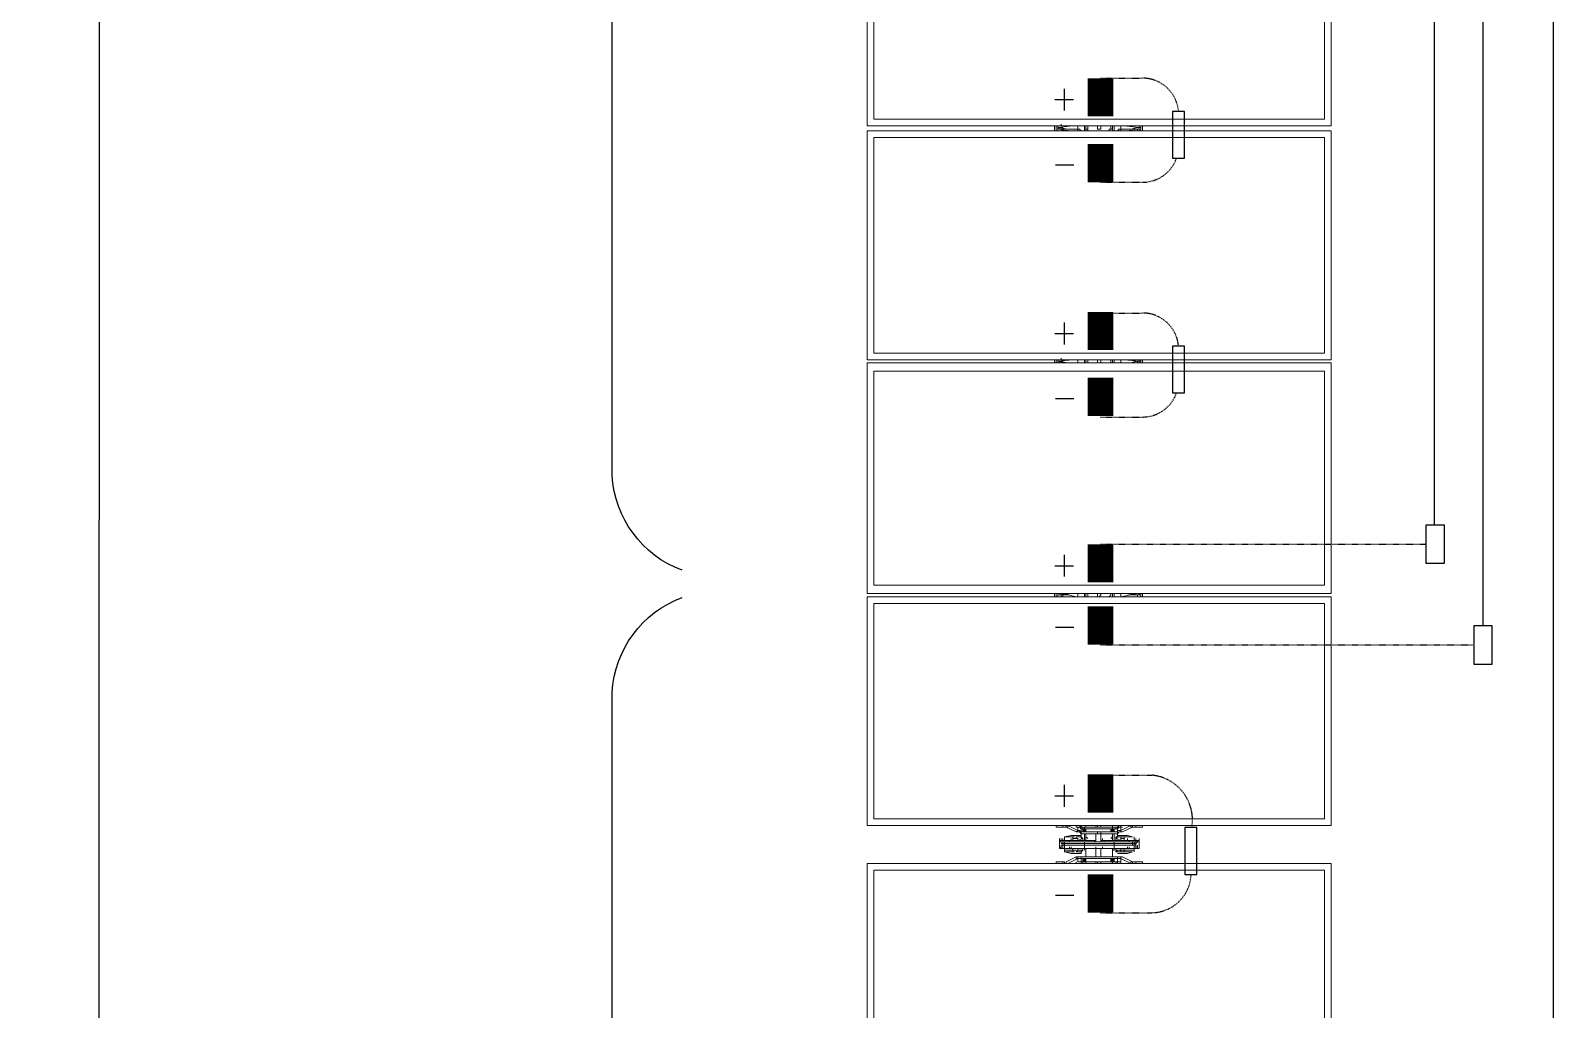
# Model space of a CAD drawing. Header units: feet. Extents: x -13743 to 68376, y -48 to 67763.
# Drawn here: x -226.5 to 70.7, y 65065.1 to 65256.1 of the extents above; entities that cross this region are included whole.
import ezdxf
from ezdxf.lldxf.tags import DXFTag

# ---------------------------------------------------------------- set-up
doc = ezdxf.new("R2010")
doc.units = ezdxf.units.FT
doc.header["$MEASUREMENT"] = 0
doc.linetypes.add('HIDDEN', pattern=[0.375, 0.25, -0.125])
for name, color, linetype in [('E-DC HARNESS-NEG', 170, 'DC HARNESS CABLE'), ('E-DC HARNESS-POS', 10, 'DC HARNESS CABLE'), ('E-HARN-COMP', 8, 'Continuous'), ('E-TRNK-CABL-NEG', 6, 'HIDDEN'), ('E-TRUNK-CABLE-POS', 6, 'HIDDEN'), ('G-ANNO-TEXT', 1, 'Continuous'), ('Polarity-Text', 7, 'Continuous')]:
    doc.layers.add(name, color=color, linetype=linetype)
doc.styles.get("Standard").update_dxf_attribs({"font": 'arial.ttf'})
tags = doc.linetypes.add('DC HARNESS CABLE', pattern='A,0.5,-0.2,["DH",Standard,S=0.1,R=0,X=-0.1,Y=-0.05],-0.2', length=0.9).pattern_tags.tags
tags[6] = DXFTag(74, 10)

# ---------------------------------------------------------------- blocks, each defined once
blk = doc.blocks.new('A$C4742fff2')
at = {"lineweight": 5}
for points in [[(5.9831, 0), (5.7514, 0), (5.7514, 0.4666), (5.9831, 0.4666)], [(5.9764, 0.0067), (5.9764, 0.46), (5.7598, 0.46), (5.7598, 0.0067)], [(6.0214, 0), (6.2514, 0), (6.2514, 0.4666), (6.0214, 0.4666)], [(6.0281, 0.46), (6.2447, 0.46), (6.2447, 0.0067), (6.0281, 0.0067)], [(6.4864, 0.4666), (6.2547, 0.4666), (6.2547, 0), (6.4864, 0)], [(6.2631, 0.46), (6.4781, 0.46), (6.4781, 0.0067), (6.2631, 0.0067)], [(6.7197, 0.4666), (6.4897, 0.4666), (6.4897, 0), (6.7197, 0)], [(6.4964, 0.46), (6.7131, 0.46), (6.7131, 0.0067), (6.4964, 0.0067)], [(6.9547, 0.4666), (6.7247, 0.4666), (6.7247, 0), (6.9547, 0)], [(6.7314, 0.46), (6.9481, 0.46), (6.9481, 0.0067), (6.7314, 0.0067)], [(5.9848, 0.2683), (5.9848, 0.27), (5.9848, 0.2767), (5.9831, 0.2767), (5.9848, 0.2767), (5.9848, 0.27)], [(6.0198, 0.27), (6.0198, 0.2683), (6.0198, 0.27), (6.0198, 0.2767), (6.0214, 0.2767), (6.0198, 0.2767)], [(5.9831, 0.2133), (5.9831, 0.215), (5.9831, 0.2167), (5.9831, 0.215), (5.9848, 0.215), (5.9848, 0.2117), (5.9881, 0.2117), (5.9898, 0.2117), (5.9898, 0.21), (5.9848, 0.2), (5.9898, 0.21), (5.9898, 0.2117), (5.9881, 0.2117), (5.9881, 0.215), (5.9881, 0.2117), (5.9848, 0.2117), (5.9848, 0.215), (5.9881, 0.215), (5.9898, 0.215), (5.9898, 0.2117), (5.9898, 0.21), (5.9898, 0.2117), (5.9898, 0.215), (5.9881, 0.215), (5.9898, 0.215), (5.9898, 0.2517), (5.9881, 0.2517), (5.9881, 0.255), (5.9898, 0.255), (5.9898, 0.2517), (5.9881, 0.2517), (5.9848, 0.2517), (5.9848, 0.25), (5.9831, 0.25), (5.9831, 0.2517), (5.9831, 0.25), (5.9848, 0.25), (5.9848, 0.2517), (5.9881, 0.2517), (5.9881, 0.255), (5.9898, 0.255), (5.9881, 0.255), (5.9848, 0.255), (5.9881, 0.255), (5.9881, 0.2567), (5.9898, 0.2567), (5.9848, 0.2667), (5.9898, 0.2567), (5.9881, 0.2567), (5.9881, 0.255), (5.9898, 0.255), (5.9898, 0.2517), (5.9881, 0.2517), (5.9898, 0.2517), (5.9898, 0.215), (5.9881, 0.215), (5.9848, 0.215), (5.9831, 0.215)], [(6.0081, 0.2733), (6.0064, 0.2733), (6.0081, 0.2733), (6.0064, 0.2733), (6.0064, 0.2717), (6.0081, 0.2717), (6.0064, 0.2717), (6.0064, 0.2617), (6.0064, 0.2717), (6.0064, 0.2733), (6.0048, 0.2717), (6.0031, 0.2717), (6.0048, 0.2717), (6.0031, 0.2717), (6.0031, 0.2683), (6.0014, 0.2683), (6.0014, 0.2717), (5.9998, 0.2717), (5.9981, 0.2717), (5.9981, 0.2617), (5.9998, 0.2617), (5.9981, 0.2617), (5.9981, 0.24), (5.9981, 0.2367), (5.9998, 0.2367), (5.9981, 0.2367), (5.9998, 0.2367), (5.9981, 0.2367), (5.9998, 0.2367), (5.9981, 0.2367), (5.9998, 0.2367), (5.9981, 0.2367), (5.9998, 0.2367), (5.9981, 0.2367), (5.9898, 0.2367), (5.9981, 0.2367), (5.9981, 0.24), (5.9981, 0.2367), (5.9981, 0.24), (5.9981, 0.2383), (5.9981, 0.24), (5.9981, 0.2617), (5.9981, 0.2717), (5.9998, 0.2717), (6.0014, 0.2717), (5.9998, 0.2717), (6.0014, 0.2717), (5.9998, 0.2717), (5.9981, 0.2733), (5.9998, 0.2733), (5.9981, 0.2733), (5.9998, 0.2733), (6.0048, 0.2733), (6.0064, 0.2733), (6.0048, 0.2717), (6.0031, 0.2717), (6.0048, 0.2717), (6.0064, 0.2717), (6.0048, 0.2717), (6.0064, 0.2717), (6.0064, 0.2733)], [(5.9948, 0.2683), (5.9931, 0.2617), (5.9931, 0.2517), (5.9931, 0.2533), (5.9931, 0.2517), (5.9931, 0.2617)], [(5.9931, 0.2517), (5.9931, 0.2617), (5.9931, 0.2517), (5.9948, 0.2517), (5.9964, 0.25), (5.9948, 0.2517), (5.9964, 0.25), (5.9964, 0.2517), (5.9964, 0.25), (5.9948, 0.2517), (5.9964, 0.25), (5.9948, 0.2517)], [(5.9948, 0.26), (5.9948, 0.2683), (5.9964, 0.2683), (5.9948, 0.2683), (5.9948, 0.26), (5.9964, 0.26), (5.9964, 0.2567), (5.9964, 0.26), (5.9948, 0.26), (5.9948, 0.2583)], [(5.9981, 0.2683), (5.9981, 0.2733), (5.9981, 0.2717), (5.9998, 0.2717), (5.9981, 0.2733), (5.9998, 0.2733), (5.9981, 0.2733), (5.9981, 0.2683), (5.9964, 0.2683), (5.9964, 0.26), (5.9964, 0.2683)], [(6.0031, 0.2183), (6.0031, 0.2483), (6.0048, 0.2483), (6.0048, 0.2683), (6.0031, 0.2683), (6.0031, 0.2483), (6.0014, 0.2483), (6.0014, 0.2183), (5.9981, 0.2183), (5.9981, 0.2483), (5.9964, 0.2483), (5.9981, 0.2483), (5.9964, 0.2483), (5.9981, 0.2483), (5.9964, 0.2483), (5.9981, 0.2483), (5.9964, 0.2483), (5.9981, 0.2483), (5.9964, 0.2483), (5.9981, 0.2483), (5.9981, 0.2183), (6.0014, 0.2183), (6.0014, 0.2483), (6.0031, 0.2483), (6.0014, 0.2483), (6.0014, 0.2183), (6.0031, 0.2183), (6.0031, 0.1983), (6.0048, 0.1983), (6.0048, 0.2183), (6.0048, 0.1983), (6.0031, 0.1983), (6.0031, 0.2183), (6.0014, 0.2183), (6.0014, 0.2483), (6.0031, 0.2483), (6.0031, 0.2683), (6.0048, 0.2683), (6.0048, 0.2483), (6.0031, 0.2483), (6.0031, 0.2183), (6.0048, 0.2183), (6.0048, 0.2483), (6.0048, 0.2183)], [(5.9998, 0.2733), (5.9981, 0.2733), (5.9981, 0.2717), (5.9998, 0.2717), (6.0014, 0.2717), (5.9998, 0.2717), (6.0014, 0.2717), (5.9998, 0.2717), (6.0014, 0.2717), (6.0014, 0.2683), (6.0031, 0.2683), (6.0031, 0.2717), (6.0048, 0.2717), (6.0031, 0.2717), (6.0048, 0.2717), (6.0064, 0.2717), (6.0064, 0.27), (6.0081, 0.27), (6.0064, 0.27), (6.0064, 0.2717), (6.0064, 0.2733), (6.0048, 0.2733)], [(5.9981, 0.27), (5.9981, 0.2717), (5.9981, 0.27), (5.9998, 0.27)], [(6.0014, 0.2683), (6.0014, 0.2483), (5.9981, 0.2483), (5.9981, 0.2683)], [(6.0014, 0.2683), (6.0014, 0.2483), (5.9981, 0.2483), (5.9981, 0.2683)], [(5.9998, 0.2633), (5.9981, 0.2633)], [(6.0031, 0.27), (6.0014, 0.27), (6.0031, 0.27), (6.0048, 0.27)], [(6.0014, 0.27), (6.0014, 0.2683), (6.0014, 0.2483), (6.0014, 0.2683)], [(6.0048, 0.2683), (6.0031, 0.2683), (6.0048, 0.2683), (6.0048, 0.27)], [(6.0048, 0.2633), (6.0064, 0.2633)], [(6.0064, 0.27), (6.0064, 0.2717), (6.0064, 0.27), (6.0081, 0.27)], [(6.0098, 0.2517), (6.0114, 0.2517), (6.0114, 0.2617), (6.0098, 0.2683), (6.0064, 0.2683), (6.0098, 0.2683), (6.0114, 0.2617), (6.0114, 0.2517), (6.0098, 0.2517), (6.0098, 0.2533), (6.0098, 0.2517), (6.0098, 0.2567), (6.0081, 0.2567), (6.0081, 0.255), (6.0064, 0.255), (6.0081, 0.25), (6.0081, 0.2517)], [(6.0064, 0.26), (6.0064, 0.2683), (6.0064, 0.26), (6.0098, 0.26), (6.0098, 0.2683), (6.0098, 0.26)], [(6.0064, 0.24), (6.0064, 0.2383), (6.0064, 0.24), (6.0064, 0.2617), (6.0081, 0.2617), (6.0064, 0.2617)], [(6.0198, 0.2117), (6.0198, 0.2133), (6.0181, 0.215), (6.0198, 0.215), (6.0214, 0.2133), (6.0198, 0.215), (6.0181, 0.215), (6.0198, 0.2133), (6.0198, 0.2117), (6.0164, 0.2117), (6.0148, 0.2117), (6.0148, 0.21), (6.0198, 0.2), (6.0148, 0.21), (6.0148, 0.2117), (6.0164, 0.2117), (6.0181, 0.2117), (6.0164, 0.2117), (6.0164, 0.215), (6.0148, 0.215), (6.0181, 0.215), (6.0181, 0.2167), (6.0198, 0.2167), (6.0198, 0.25), (6.0181, 0.25), (6.0181, 0.2483), (6.0164, 0.2483), (6.0181, 0.2483), (6.0164, 0.2483), (6.0181, 0.2483), (6.0164, 0.2483), (6.0181, 0.2483), (6.0164, 0.2483), (6.0181, 0.2483), (6.0164, 0.2483), (6.0164, 0.25), (6.0181, 0.2483), (6.0181, 0.2467), (6.0164, 0.2467), (6.0148, 0.2467), (6.0148, 0.2483), (6.0148, 0.25), (6.0164, 0.25), (6.0181, 0.25), (6.0198, 0.25), (6.0198, 0.2167), (6.0181, 0.2167), (6.0181, 0.215), (6.0148, 0.215), (6.0131, 0.215), (6.0131, 0.2517), (6.0148, 0.2517), (6.0131, 0.2517), (6.0148, 0.2533), (6.0148, 0.255), (6.0148, 0.2533), (6.0131, 0.2517), (6.0114, 0.2517), (6.0114, 0.2617), (6.0114, 0.2517), (6.0131, 0.2517), (6.0148, 0.2517), (6.0131, 0.2517), (6.0131, 0.215), (6.0148, 0.215), (6.0131, 0.215), (6.0148, 0.2133), (6.0148, 0.2117), (6.0164, 0.2117)], [(6.0198, 0.255), (6.0198, 0.2533), (6.0181, 0.2517), (6.0148, 0.2517), (6.0164, 0.2533), (6.0164, 0.255), (6.0148, 0.2567), (6.0198, 0.2667), (6.0148, 0.2567), (6.0164, 0.255), (6.0198, 0.255), (6.0198, 0.2533), (6.0181, 0.2517), (6.0148, 0.2517), (6.0164, 0.2533), (6.0164, 0.255), (6.0181, 0.255), (6.0164, 0.255), (6.0148, 0.255), (6.0148, 0.2567), (6.0148, 0.255), (6.0164, 0.255)], [(5.9831, 0.2533), (5.9831, 0.2517), (5.9848, 0.2517), (5.9848, 0.255), (5.9848, 0.2517), (5.9831, 0.2517)], [(5.9848, 0.2167), (5.9848, 0.215), (5.9848, 0.2167), (5.9831, 0.2167), (5.9831, 0.25), (5.9831, 0.2167)], [(5.9881, 0.2483), (5.9881, 0.2467), (5.9881, 0.2483), (5.9864, 0.2483), (5.9848, 0.2483), (5.9848, 0.2467), (5.9864, 0.2467), (5.9848, 0.2467), (5.9831, 0.2467), (5.9848, 0.2467), (5.9864, 0.2467), (5.9881, 0.2467), (5.9881, 0.2483), (5.9864, 0.2483), (5.9881, 0.2483), (5.9864, 0.2483), (5.9881, 0.2483), (5.9864, 0.2483), (5.9881, 0.2483), (5.9864, 0.2483), (5.9881, 0.2483), (5.9864, 0.2483), (5.9864, 0.25), (5.9881, 0.2483), (5.9864, 0.2483), (5.9881, 0.2483), (5.9864, 0.2483), (5.9881, 0.2483), (5.9864, 0.2483), (5.9881, 0.2483), (5.9864, 0.2483), (5.9881, 0.2483), (5.9881, 0.2467), (5.9864, 0.2467), (5.9881, 0.2467), (5.9864, 0.2467), (5.9848, 0.2467), (5.9848, 0.2483), (5.9864, 0.2483), (5.9864, 0.25)], [(5.9864, 0.25), (5.9848, 0.2483), (5.9864, 0.2467), (5.9881, 0.2483)], [(5.9881, 0.25), (5.9881, 0.2483), (5.9881, 0.25), (5.9864, 0.25), (5.9848, 0.25), (5.9848, 0.2483), (5.9848, 0.25), (5.9864, 0.25)], [(5.9864, 0.25), (5.9848, 0.2483), (5.9864, 0.2467), (5.9881, 0.2483)], [(5.9848, 0.2467), (5.9848, 0.2483), (5.9864, 0.2483), (5.9848, 0.2483)], [(5.9898, 0.255), (5.9898, 0.2567)], [(5.9898, 0.2467), (5.9981, 0.2467)], [(5.9948, 0.2567), (5.9948, 0.2517), (5.9964, 0.25), (5.9964, 0.255)], [(5.9948, 0.2567), (5.9948, 0.2517), (5.9964, 0.25), (5.9964, 0.255)], [(6.0098, 0.2517), (6.0081, 0.25), (6.0098, 0.2517), (6.0081, 0.25), (6.0081, 0.2517), (6.0081, 0.25), (6.0098, 0.2517), (6.0081, 0.25), (6.0098, 0.2517), (6.0098, 0.2567), (6.0081, 0.2567), (6.0081, 0.255), (6.0064, 0.255), (6.0081, 0.25), (6.0081, 0.2517)], [(6.0098, 0.2483), (6.0131, 0.2483), (6.0064, 0.2483), (6.0081, 0.2483)], [(6.0064, 0.2483), (6.0081, 0.2483), (6.0098, 0.2483), (6.0131, 0.2483)], [(6.0064, 0.2467), (6.0131, 0.2467)], [(6.0081, 0.2567), (6.0081, 0.26)], [(6.0098, 0.2483), (6.0081, 0.2483)], [(6.0081, 0.245), (6.0098, 0.2467)], [(6.0098, 0.2583), (6.0098, 0.26)], [(6.0148, 0.25), (6.0148, 0.2483), (6.0148, 0.2467), (6.0164, 0.2467), (6.0181, 0.2467), (6.0181, 0.2483), (6.0181, 0.25), (6.0164, 0.25)], [(6.0164, 0.25), (6.0148, 0.2483), (6.0164, 0.2467), (6.0181, 0.2483)], [(6.0164, 0.25), (6.0148, 0.2483), (6.0164, 0.2467), (6.0181, 0.2483)], [(6.0164, 0.2467), (6.0164, 0.2483), (6.0181, 0.2483), (6.0164, 0.25), (6.0164, 0.2483), (6.0181, 0.2483), (6.0198, 0.2483), (6.0181, 0.2483), (6.0164, 0.2483), (6.0164, 0.2467), (6.0181, 0.2467), (6.0181, 0.2483), (6.0164, 0.2483), (6.0181, 0.2483), (6.0164, 0.2483), (6.0181, 0.2483), (6.0164, 0.2483), (6.0181, 0.2483), (6.0164, 0.2483), (6.0181, 0.2483), (6.0181, 0.2467)], [(6.0181, 0.25), (6.0181, 0.2517), (6.0198, 0.2517), (6.0214, 0.2533), (6.0198, 0.2517), (6.0181, 0.2517)], [(6.0198, 0.25), (6.0198, 0.2517), (6.0214, 0.2517), (6.0198, 0.2517)], [(6.0198, 0.2467), (6.0214, 0.2467)], [(5.9848, 0.2367), (5.9831, 0.2367)], [(5.9848, 0.235), (5.9831, 0.235)], [(5.9848, 0.2317), (5.9831, 0.2317)], [(5.9848, 0.2317), (5.9831, 0.2317)], [(5.9981, 0.2317), (5.9898, 0.2317), (5.9898, 0.235), (5.9898, 0.2317), (5.9981, 0.2317), (5.9981, 0.23), (5.9998, 0.23), (5.9981, 0.23), (5.9981, 0.2267), (5.9981, 0.23)], [(5.9981, 0.2317), (5.9981, 0.23), (5.9998, 0.23), (5.9981, 0.23)], [(5.9998, 0.23), (5.9981, 0.23), (5.9981, 0.2267), (5.9981, 0.23)], [(6.0048, 0.2367), (6.0131, 0.2367)], [(6.0148, 0.2317), (6.0131, 0.2317), (6.0048, 0.2317), (6.0131, 0.2317)], [(6.0081, 0.2367), (6.0064, 0.2367), (6.0064, 0.24), (6.0064, 0.2367)], [(6.0081, 0.2367), (6.0064, 0.2367)], [(6.0064, 0.23), (6.0081, 0.23), (6.0064, 0.23), (6.0064, 0.2317)], [(6.0064, 0.23), (6.0081, 0.23), (6.0064, 0.23), (6.0064, 0.2317)], [(6.0064, 0.205), (6.0064, 0.1967), (6.0064, 0.205), (6.0081, 0.205), (6.0064, 0.205), (6.0064, 0.2267), (6.0064, 0.2283), (6.0064, 0.2267), (6.0064, 0.23), (6.0064, 0.2267), (6.0064, 0.23), (6.0064, 0.2267)], [(6.0131, 0.2317), (6.0131, 0.235), (6.0148, 0.235), (6.0131, 0.235)], [(6.0198, 0.2367), (6.0214, 0.2367)], [(6.0198, 0.235), (6.0214, 0.235)], [(6.0214, 0.2317), (6.0198, 0.2317)], [(6.0214, 0.2317), (6.0198, 0.2317)], [(6.2531, 0.235), (6.2514, 0.235), (6.2514, 0.2333), (6.2531, 0.2317), (6.2547, 0.2317), (6.2547, 0.2333), (6.2547, 0.235)], [(6.4881, 0.235), (6.4864, 0.235), (6.4864, 0.2317), (6.4897, 0.2317), (6.4897, 0.2333), (6.4897, 0.235)], [(6.7231, 0.235), (6.7214, 0.235), (6.7214, 0.2317), (6.7247, 0.2317), (6.7247, 0.2333), (6.7247, 0.235)], [(5.9848, 0.2217), (5.9848, 0.22), (5.9848, 0.2183), (5.9864, 0.2183), (5.9848, 0.2183), (5.9848, 0.22), (5.9831, 0.22), (5.9848, 0.22), (5.9848, 0.2217), (5.9864, 0.2217), (5.9881, 0.2217), (5.9864, 0.2217)], [(5.9864, 0.2217), (5.9848, 0.22), (5.9864, 0.2183), (5.9881, 0.22)], [(5.9864, 0.2217), (5.9848, 0.22), (5.9864, 0.2183), (5.9881, 0.22)], [(5.9864, 0.2183), (5.9848, 0.2183), (5.9848, 0.22), (5.9864, 0.22), (5.9881, 0.22), (5.9881, 0.2217), (5.9881, 0.22), (5.9881, 0.2183), (5.9864, 0.2183), (5.9881, 0.2183), (5.9881, 0.22), (5.9864, 0.22), (5.9881, 0.22), (5.9864, 0.22), (5.9881, 0.22), (5.9864, 0.22), (5.9881, 0.22), (5.9864, 0.22), (5.9881, 0.22), (5.9864, 0.2217), (5.9864, 0.22), (5.9848, 0.22), (5.9848, 0.2183)], [(5.9881, 0.22), (5.9864, 0.22)], [(5.9981, 0.2183), (5.9964, 0.2183), (5.9981, 0.2183), (5.9964, 0.2183), (5.9981, 0.2183), (5.9981, 0.1983), (6.0014, 0.1983), (6.0014, 0.2183), (6.0014, 0.1983), (5.9981, 0.1983), (5.9981, 0.2183), (5.9964, 0.2183), (5.9964, 0.22), (5.9981, 0.22), (5.9898, 0.22), (5.9981, 0.22), (5.9964, 0.22), (5.9964, 0.2183)], [(5.9931, 0.215), (5.9931, 0.2133), (5.9931, 0.215), (5.9931, 0.205), (5.9948, 0.2), (5.9948, 0.2083), (5.9964, 0.2083), (5.9964, 0.1983), (5.9948, 0.1983), (5.9964, 0.1983), (5.9964, 0.2083), (5.9948, 0.2083), (5.9948, 0.2), (5.9931, 0.205)], [(5.9931, 0.215), (5.9931, 0.205)], [(5.9948, 0.215), (5.9948, 0.21), (5.9948, 0.215), (5.9948, 0.2167), (5.9964, 0.2167), (5.9964, 0.2117), (5.9964, 0.2167), (5.9948, 0.2167)], [(5.9948, 0.215), (5.9964, 0.2167), (5.9964, 0.215), (5.9964, 0.2167), (5.9948, 0.215), (5.9964, 0.2167)], [(5.9981, 0.2183), (5.9964, 0.2183)], [(5.9981, 0.1967), (5.9981, 0.205), (5.9998, 0.205), (5.9981, 0.205), (5.9981, 0.2267), (5.9981, 0.2283), (5.9981, 0.2267), (5.9981, 0.205)], [(6.0098, 0.22), (6.0131, 0.22), (6.0064, 0.22), (6.0131, 0.22), (6.0098, 0.22), (6.0081, 0.2217)], [(6.0081, 0.2183), (6.0098, 0.2183), (6.0081, 0.2183), (6.0064, 0.2183), (6.0131, 0.2183), (6.0064, 0.2183)], [(6.0098, 0.21), (6.0098, 0.2167), (6.0081, 0.2167), (6.0064, 0.2117), (6.0098, 0.2117), (6.0098, 0.21), (6.0098, 0.2083), (6.0098, 0.21), (6.0098, 0.2117), (6.0064, 0.2117), (6.0081, 0.2167), (6.0098, 0.2167)], [(6.0098, 0.2), (6.0098, 0.2083), (6.0064, 0.2083), (6.0064, 0.1983), (6.0098, 0.1983), (6.0064, 0.1983), (6.0064, 0.2083), (6.0098, 0.2083), (6.0098, 0.2), (6.0114, 0.205), (6.0114, 0.215), (6.0098, 0.215), (6.0098, 0.2133), (6.0098, 0.215), (6.0114, 0.215), (6.0114, 0.205)], [(6.0098, 0.2183), (6.0081, 0.2183)], [(6.0081, 0.2167), (6.0098, 0.215), (6.0081, 0.2167), (6.0098, 0.215), (6.0081, 0.2167), (6.0081, 0.215)], [(6.0114, 0.215), (6.0114, 0.205), (6.0114, 0.215), (6.0131, 0.215)], [(6.0148, 0.2117), (6.0148, 0.21), (6.0148, 0.2117), (6.0148, 0.2133), (6.0131, 0.215), (6.0148, 0.215), (6.0164, 0.215), (6.0164, 0.2117)], [(6.0164, 0.2217), (6.0148, 0.2217), (6.0148, 0.22), (6.0148, 0.2183), (6.0164, 0.2183), (6.0181, 0.2183), (6.0164, 0.2183), (6.0164, 0.22), (6.0181, 0.22), (6.0181, 0.2183), (6.0164, 0.2183), (6.0164, 0.22), (6.0181, 0.22), (6.0164, 0.22), (6.0181, 0.22), (6.0164, 0.22), (6.0181, 0.22), (6.0164, 0.22), (6.0181, 0.22), (6.0164, 0.22), (6.0181, 0.22), (6.0181, 0.2183), (6.0181, 0.22), (6.0164, 0.22), (6.0181, 0.22), (6.0164, 0.22), (6.0181, 0.22), (6.0164, 0.22), (6.0181, 0.22), (6.0164, 0.22), (6.0181, 0.22), (6.0198, 0.22), (6.0214, 0.22), (6.0198, 0.22), (6.0181, 0.22), (6.0181, 0.2217)], [(6.0164, 0.2217), (6.0148, 0.22), (6.0164, 0.2183), (6.0181, 0.22)], [(6.0148, 0.2217), (6.0148, 0.22), (6.0148, 0.2183), (6.0164, 0.2183), (6.0181, 0.2183), (6.0181, 0.22), (6.0181, 0.2217), (6.0164, 0.2217)], [(6.0164, 0.2217), (6.0148, 0.22), (6.0164, 0.2183), (6.0181, 0.22)], [(6.0164, 0.22), (6.0181, 0.22), (6.0164, 0.2217)], [(6.0164, 0.22), (6.0181, 0.22), (6.0164, 0.2217)], [(6.0198, 0.215), (6.0198, 0.2167)], [(5.9881, 0.2117), (5.9898, 0.2117)], [(5.9881, 0.2117), (5.9898, 0.2117)], [(5.9948, 0.21), (5.9948, 0.2117), (5.9964, 0.2117), (5.9964, 0.2083), (5.9964, 0.2117), (5.9948, 0.2117), (5.9948, 0.21), (5.9948, 0.2083)], [(5.9998, 0.2033), (5.9981, 0.2033)], [(6.0064, 0.2033), (6.0048, 0.2033)], [(6.0081, 0.2083), (6.0081, 0.2117)], [(5.9848, 0.1967), (5.9848, 0.1983), (5.9848, 0.1967), (5.9848, 0.19), (5.9831, 0.19), (5.9848, 0.19)], [(5.9981, 0.1983), (5.9981, 0.195), (5.9981, 0.1933), (5.9981, 0.195), (5.9998, 0.195), (5.9998, 0.1967), (5.9998, 0.195), (5.9981, 0.195), (5.9981, 0.1983), (5.9964, 0.1983)], [(5.9998, 0.1967), (6.0014, 0.1967), (6.0014, 0.1983), (6.0014, 0.1967), (5.9998, 0.1967), (5.9998, 0.195), (5.9998, 0.1967), (5.9981, 0.1967)], [(6.0048, 0.195), (6.0048, 0.1967), (6.0031, 0.1967), (6.0014, 0.1967), (5.9998, 0.1967), (5.9981, 0.1967), (5.9998, 0.1967), (5.9998, 0.195), (5.9998, 0.1967), (6.0014, 0.1967), (6.0031, 0.1967), (6.0048, 0.1967), (6.0048, 0.195), (6.0064, 0.195)], [(5.9981, 0.195), (5.9981, 0.1967)], [(5.9981, 0.195), (5.9981, 0.1933), (5.9998, 0.1933), (5.9981, 0.1933), (5.9981, 0.195), (5.9981, 0.1933), (5.9981, 0.195), (5.9998, 0.195), (6.0014, 0.195), (5.9998, 0.195)], [(6.0048, 0.1933), (6.0064, 0.1933), (6.0048, 0.1933), (5.9981, 0.1933), (5.9998, 0.1933), (5.9981, 0.1933)], [(6.0048, 0.1967), (6.0031, 0.1967), (6.0048, 0.1967), (6.0048, 0.1983)], [(6.0048, 0.195), (6.0031, 0.1967), (6.0048, 0.1967)], [(6.0081, 0.1983), (6.0064, 0.1983)], [(6.0214, 0.19), (6.0198, 0.19), (6.0198, 0.1967), (6.0198, 0.1983), (6.0198, 0.1967), (6.0198, 0.19)]]:
    blk.add_lwpolyline(points, close=True, dxfattribs=at)
for points in [[(5.9764, 0.0067), (5.9764, 0.46)], [(5.9831, 0), (5.9831, 0.4666)], [(6.0214, 0.4666), (6.0214, 0)], [(6.0281, 0.46), (6.0281, 0.0067)], [(6.2547, 0.2783), (6.2514, 0.2783)], [(6.4897, 0.2783), (6.4864, 0.2783)], [(6.7247, 0.2783), (6.7197, 0.2783)], [(5.9848, 0.2667), (5.9848, 0.2667)], [(5.9848, 0.2667), (5.9848, 0.2667)], [(5.9948, 0.2617), (5.9948, 0.2617)], [(5.9948, 0.2617), (5.9948, 0.2617)], [(6.0014, 0.27), (6.0031, 0.27)], [(6.0014, 0.27), (6.0031, 0.27)], [(6.0014, 0.27), (6.0031, 0.27)], [(6.0014, 0.27), (6.0031, 0.27)], [(6.0031, 0.27), (6.0048, 0.27)], [(6.0031, 0.27), (6.0048, 0.27)], [(6.0048, 0.2717), (6.0048, 0.2717)], [(6.0048, 0.2717), (6.0048, 0.2717)], [(6.0081, 0.2683), (6.0081, 0.2683)], [(6.0081, 0.2683), (6.0081, 0.2683)], [(6.0098, 0.2617), (6.0098, 0.2617)], [(6.0098, 0.2617), (6.0098, 0.2617)], [(6.0198, 0.2667), (6.0198, 0.2667)], [(6.0198, 0.2667), (6.0198, 0.2667)], [(6.2531, 0.255), (6.2514, 0.255), (6.2514, 0.2567), (6.2531, 0.265), (6.2531, 0.275), (6.2531, 0.2717), (6.2514, 0.2717), (6.2514, 0.27)], [(6.2547, 0.27), (6.2547, 0.2733)], [(6.4864, 0.27), (6.4864, 0.2717), (6.4864, 0.2733), (6.4881, 0.2733), (6.4881, 0.275), (6.4897, 0.275)], [(6.4881, 0.255), (6.4864, 0.255), (6.4864, 0.265), (6.4881, 0.275)], [(6.4881, 0.27), (6.4881, 0.2733)], [(6.7197, 0.255), (6.7214, 0.255), (6.7214, 0.265), (6.7231, 0.275)], [(6.7214, 0.27), (6.7214, 0.2717), (6.7214, 0.2733), (6.7231, 0.275), (6.7247, 0.275)], [(6.7231, 0.27), (6.7231, 0.2733)], [(5.9848, 0.25), (5.9848, 0.25)], [(5.9848, 0.25), (5.9848, 0.25)], [(5.9848, 0.2483), (5.9848, 0.2483)], [(5.9848, 0.2483), (5.9848, 0.2483)], [(5.9848, 0.2467), (5.9848, 0.2467)], [(5.9848, 0.2467), (5.9848, 0.2467)], [(5.9864, 0.25), (5.9864, 0.25)], [(5.9864, 0.25), (5.9864, 0.25)], [(5.9864, 0.2467), (5.9864, 0.2467)], [(5.9864, 0.2467), (5.9864, 0.2467)], [(5.9881, 0.2517), (5.9881, 0.2517)], [(5.9881, 0.2517), (5.9881, 0.2517)], [(5.9881, 0.25), (5.9881, 0.25)], [(5.9881, 0.25), (5.9881, 0.25)], [(5.9881, 0.2483), (5.9881, 0.2483)], [(5.9881, 0.2483), (5.9881, 0.2483)], [(5.9881, 0.2467), (5.9881, 0.2467)], [(5.9881, 0.2467), (5.9881, 0.2467)], [(5.9898, 0.2517), (5.9898, 0.2517)], [(5.9898, 0.2517), (5.9898, 0.2517)], [(6.0148, 0.25), (6.0148, 0.25)], [(6.0148, 0.25), (6.0148, 0.25)], [(6.0148, 0.2483), (6.0148, 0.2483)], [(6.0148, 0.2483), (6.0148, 0.2483)], [(6.0148, 0.2467), (6.0148, 0.2467)], [(6.0148, 0.2467), (6.0148, 0.2467)], [(6.0164, 0.2517), (6.0164, 0.2517)], [(6.0164, 0.2517), (6.0164, 0.2517)], [(6.0164, 0.25), (6.0164, 0.25)], [(6.0164, 0.25), (6.0164, 0.25)], [(6.0164, 0.2467), (6.0164, 0.2467)], [(6.0164, 0.2467), (6.0164, 0.2467)], [(6.0181, 0.25), (6.0181, 0.25)], [(6.0181, 0.25), (6.0181, 0.25)], [(6.0181, 0.2483), (6.0181, 0.2483)], [(6.0181, 0.2483), (6.0181, 0.2483)], [(6.0181, 0.2467), (6.0181, 0.2467)], [(6.0181, 0.2467), (6.0181, 0.2467)], [(6.2531, 0.2483), (6.2514, 0.2483), (6.2514, 0.255)], [(6.2547, 0.2483), (6.2514, 0.2483)], [(6.2547, 0.2467), (6.2514, 0.2467), (6.2531, 0.2467)], [(6.2514, 0.2467), (6.2514, 0.245), (6.2547, 0.245)], [(6.4881, 0.2483), (6.4864, 0.2483), (6.4864, 0.255)], [(6.4897, 0.2483), (6.4864, 0.2483)], [(6.4897, 0.2467), (6.4864, 0.2467), (6.4881, 0.2467)], [(6.4864, 0.2467), (6.4864, 0.245), (6.4897, 0.245)], [(6.7247, 0.2483), (6.7214, 0.2483), (6.7197, 0.2483), (6.7197, 0.2517), (6.7214, 0.2533), (6.7214, 0.255)], [(6.7197, 0.2483), (6.7214, 0.2483)], [(6.7247, 0.2467), (6.7214, 0.2467), (6.7197, 0.2467)], [(6.7214, 0.245), (6.7214, 0.2467)], [(6.0064, 0.2367), (6.0064, 0.24)], [(6.0064, 0.24), (6.0064, 0.2367)], [(6.0064, 0.2367), (6.0081, 0.2367)], [(6.0064, 0.2367), (6.0081, 0.2367)], [(6.0064, 0.2367), (6.0081, 0.2367)], [(6.0064, 0.2367), (6.0081, 0.2367)], [(6.7247, 0.245), (6.7214, 0.245), (6.7197, 0.245)], [(5.9848, 0.2217), (5.9848, 0.2217)], [(5.9848, 0.2217), (5.9848, 0.2217)], [(5.9848, 0.22), (5.9848, 0.22)], [(5.9848, 0.22), (5.9848, 0.22)], [(5.9848, 0.2183), (5.9848, 0.2183)], [(5.9848, 0.2183), (5.9848, 0.2183)], [(5.9864, 0.2217), (5.9864, 0.2217)], [(5.9864, 0.22), (5.9864, 0.2217), (5.9881, 0.22)], [(5.9864, 0.2217), (5.9864, 0.2217)], [(5.9864, 0.22), (5.9881, 0.22)], [(5.9864, 0.22), (5.9881, 0.22)], [(5.9864, 0.22), (5.9881, 0.22)], [(5.9864, 0.22), (5.9881, 0.22)], [(5.9864, 0.22), (5.9881, 0.22)], [(5.9864, 0.22), (5.9881, 0.22)], [(5.9864, 0.22), (5.9881, 0.22)], [(5.9881, 0.22), (5.9881, 0.2183), (5.9864, 0.2183)], [(5.9864, 0.2183), (5.9881, 0.2183)], [(5.9864, 0.2183), (5.9864, 0.2183)], [(5.9864, 0.2183), (5.9864, 0.2183)], [(5.9881, 0.2217), (5.9881, 0.2217)], [(5.9881, 0.2217), (5.9881, 0.2217)], [(5.9881, 0.22), (5.9881, 0.22)], [(5.9881, 0.2183), (5.9881, 0.22)], [(5.9881, 0.22), (5.9881, 0.22)], [(5.9881, 0.2183), (5.9881, 0.2183)], [(5.9881, 0.2183), (5.9881, 0.2183)], [(5.9881, 0.215), (5.9881, 0.215)], [(5.9881, 0.215), (5.9881, 0.215)], [(5.9898, 0.215), (5.9898, 0.215)], [(5.9898, 0.215), (5.9898, 0.215)], [(5.9964, 0.2167), (5.9948, 0.215)], [(5.9964, 0.2167), (5.9948, 0.215)], [(6.0031, 0.1983), (6.0014, 0.1983), (6.0031, 0.1983), (6.0031, 0.1967), (6.0048, 0.1967), (6.0031, 0.1967), (6.0048, 0.1967), (6.0031, 0.1967), (6.0014, 0.1967), (6.0014, 0.2), (6.0014, 0.2183), (6.0031, 0.2183), (6.0014, 0.2183), (6.0014, 0.2), (6.0014, 0.1967), (6.0031, 0.1967)], [(6.0098, 0.215), (6.0081, 0.2167)], [(6.0098, 0.215), (6.0081, 0.2167)], [(6.0148, 0.2217), (6.0148, 0.2217)], [(6.0148, 0.2217), (6.0148, 0.2217)], [(6.0148, 0.22), (6.0148, 0.22)], [(6.0148, 0.22), (6.0148, 0.22)], [(6.0148, 0.2183), (6.0148, 0.2183)], [(6.0148, 0.2183), (6.0148, 0.2183)], [(6.0148, 0.215), (6.0148, 0.215)], [(6.0148, 0.215), (6.0148, 0.215)], [(6.0164, 0.2217), (6.0164, 0.2217)], [(6.0164, 0.2217), (6.0164, 0.2217)], [(6.0164, 0.2183), (6.0164, 0.2183)], [(6.0164, 0.2183), (6.0164, 0.2183)], [(6.0164, 0.215), (6.0164, 0.215)], [(6.0164, 0.215), (6.0164, 0.215)], [(6.0181, 0.2217), (6.0181, 0.2217)], [(6.0181, 0.2217), (6.0181, 0.2217)], [(6.0181, 0.22), (6.0181, 0.22)], [(6.0181, 0.22), (6.0181, 0.22)], [(6.0181, 0.2183), (6.0181, 0.2183)], [(6.0181, 0.2183), (6.0181, 0.2183)], [(6.2531, 0.1933), (6.2531, 0.2017), (6.2514, 0.2117), (6.2514, 0.2183), (6.2514, 0.22), (6.2514, 0.2233), (6.2531, 0.2217), (6.2547, 0.2217), (6.2547, 0.2233)], [(6.2547, 0.22), (6.2514, 0.22), (6.2531, 0.22)], [(6.2514, 0.2183), (6.2547, 0.2183)], [(6.4897, 0.2233), (6.4897, 0.2217), (6.4864, 0.2217), (6.4864, 0.2233), (6.4864, 0.22)], [(6.4897, 0.1933), (6.4881, 0.1933), (6.4881, 0.195), (6.4864, 0.2017), (6.4864, 0.2117), (6.4864, 0.2183), (6.4864, 0.22), (6.4897, 0.22)], [(6.4864, 0.2183), (6.4897, 0.2183)], [(6.7247, 0.2233), (6.7247, 0.2217), (6.7214, 0.2217), (6.7214, 0.2233), (6.7197, 0.2233)], [(6.7214, 0.2117), (6.7214, 0.2133), (6.7197, 0.215), (6.7197, 0.2183), (6.7197, 0.22), (6.7214, 0.22), (6.7247, 0.22)], [(6.7247, 0.2183), (6.7214, 0.2183), (6.7197, 0.2183)], [(6.7214, 0.22), (6.7214, 0.2233)], [(5.9848, 0.2), (5.9848, 0.2)], [(5.9848, 0.2), (5.9848, 0.2)], [(5.9948, 0.205), (5.9948, 0.205)], [(5.9948, 0.205), (5.9948, 0.205)], [(6.0014, 0.2), (6.0031, 0.2)], [(6.0014, 0.2), (6.0031, 0.2)], [(6.0031, 0.2), (6.0048, 0.2)], [(6.0031, 0.2), (6.0048, 0.2)], [(6.0081, 0.2), (6.0081, 0.2)], [(6.0081, 0.2), (6.0081, 0.2)], [(6.0098, 0.205), (6.0098, 0.205)], [(6.0098, 0.205), (6.0098, 0.205)], [(6.0198, 0.2), (6.0198, 0.2)], [(6.0198, 0.2), (6.0198, 0.2)], [(6.7197, 0.2117), (6.7214, 0.2117), (6.7214, 0.2017), (6.7231, 0.195), (6.7231, 0.1933), (6.7247, 0.1933)], [(5.9848, 0.1967), (5.9848, 0.1967)], [(5.9848, 0.1967), (5.9848, 0.1967)], [(5.9981, 0.195), (5.9981, 0.1967)], [(5.9981, 0.1967), (5.9981, 0.195)], [(6.0031, 0.1967), (6.0048, 0.195), (6.0064, 0.195), (6.0064, 0.1933), (6.0064, 0.195), (6.0064, 0.1933), (6.0064, 0.195), (6.0048, 0.195), (6.0064, 0.195), (6.0064, 0.1967), (6.0064, 0.195), (6.0064, 0.1967), (6.0064, 0.195), (6.0064, 0.1967), (6.0081, 0.1967), (6.0064, 0.1967), (6.0064, 0.195), (6.0048, 0.195), (6.0064, 0.195), (6.0064, 0.1933), (6.0081, 0.1933), (6.0064, 0.1933), (6.0064, 0.195), (6.0048, 0.195), (6.0048, 0.1967), (6.0031, 0.1967), (6.0048, 0.1967), (6.0031, 0.1967), (6.0031, 0.1983)], [(6.2514, 0.1983), (6.2514, 0.195), (6.2531, 0.195), (6.2531, 0.1917), (6.2547, 0.1917)], [(6.2547, 0.19), (6.2514, 0.19)], [(6.2547, 0.1967), (6.2547, 0.1933), (6.2531, 0.1933), (6.2531, 0.1917)], [(6.4881, 0.1917), (6.4881, 0.1933), (6.4864, 0.1933), (6.4864, 0.195), (6.4864, 0.1983)], [(6.4897, 0.19), (6.4864, 0.19)], [(6.4881, 0.1967), (6.4881, 0.1933), (6.4881, 0.1917), (6.4897, 0.1917)], [(6.7247, 0.19), (6.7197, 0.19)], [(6.7231, 0.1917), (6.7231, 0.1933), (6.7214, 0.1933), (6.7214, 0.195), (6.7214, 0.1983)], [(6.7231, 0.1967), (6.7231, 0.1933), (6.7231, 0.1917), (6.7247, 0.1917)]]:
    blk.add_lwpolyline(points, dxfattribs=at)
at = {"color": 8, "lineweight": 5, "true_color": 0x808080}
for points in [[(6.2547, 0.2767), (6.2514, 0.2767)], [(6.4897, 0.2767), (6.4864, 0.2767)], [(6.7247, 0.2767), (6.7197, 0.2767)], [(5.9831, 0.27), (5.9848, 0.27), (5.9831, 0.27)], [(5.9831, 0.27), (5.9848, 0.27), (5.9831, 0.27)], [(5.9981, 0.2733), (5.9981, 0.2733)], [(5.9981, 0.2733), (5.9981, 0.2733)], [(6.0064, 0.2733), (6.0064, 0.2733)], [(6.0064, 0.2733), (6.0064, 0.2733)], [(6.0214, 0.27), (6.0198, 0.27), (6.0214, 0.27)], [(6.0214, 0.27), (6.0198, 0.27), (6.0214, 0.27)], [(6.2514, 0.2733), (6.2514, 0.275), (6.2531, 0.275), (6.2547, 0.26)], [(6.2514, 0.2633), (6.2514, 0.2717), (6.2531, 0.2717)], [(6.2514, 0.2667), (6.2514, 0.27), (6.2531, 0.27)], [(6.2547, 0.2733), (6.2547, 0.2733)], [(6.4864, 0.2733), (6.4864, 0.275), (6.4881, 0.275), (6.4897, 0.26)], [(6.4864, 0.2633), (6.4864, 0.2717), (6.4881, 0.2717)], [(6.4864, 0.2667), (6.4864, 0.27)], [(6.4881, 0.2733), (6.4881, 0.2733)], [(6.4897, 0.2717), (6.4897, 0.27), (6.4897, 0.2717), (6.4914, 0.2717)], [(6.7197, 0.2733), (6.7197, 0.275), (6.7231, 0.275), (6.7247, 0.26)], [(6.7197, 0.2717), (6.7214, 0.2717), (6.7214, 0.27), (6.7197, 0.2633)], [(6.7197, 0.2667), (6.7197, 0.2683), (6.7214, 0.27), (6.7197, 0.27)], [(6.7231, 0.2733), (6.7231, 0.2733)], [(6.7247, 0.2717), (6.7247, 0.27), (6.7247, 0.2717), (6.7264, 0.2717)], [(6.2547, 0.255), (6.2514, 0.255)], [(6.4897, 0.255), (6.4864, 0.255)], [(6.7247, 0.255), (6.7214, 0.255)], [(5.9981, 0.23), (5.9998, 0.23)], [(5.9981, 0.23), (5.9998, 0.23)], [(6.0064, 0.23), (6.0081, 0.23)], [(6.0064, 0.23), (6.0081, 0.23)], [(6.0064, 0.205), (6.0064, 0.1967)], [(6.0064, 0.205), (6.0064, 0.1967)], [(6.2514, 0.2117), (6.2547, 0.2117)], [(6.2514, 0.205), (6.2514, 0.195), (6.2531, 0.195)], [(6.2514, 0.1983), (6.2514, 0.2)], [(6.2547, 0.2083), (6.2531, 0.1933)], [(6.4864, 0.2117), (6.4897, 0.2117)], [(6.4864, 0.205), (6.4864, 0.195), (6.4881, 0.195)], [(6.4881, 0.1983), (6.4864, 0.1983), (6.4864, 0.2)], [(6.4897, 0.2083), (6.4881, 0.1933)], [(6.7197, 0.195), (6.7214, 0.195), (6.7214, 0.1967), (6.7197, 0.205)], [(6.7197, 0.1983), (6.7214, 0.1983), (6.7197, 0.1983), (6.7197, 0.2)], [(6.7214, 0.2117), (6.7247, 0.2117)], [(6.7247, 0.2083), (6.7231, 0.1933)], [(5.9831, 0.1967), (5.9848, 0.1967), (5.9831, 0.1967)], [(5.9831, 0.1967), (5.9848, 0.1967), (5.9831, 0.1967)], [(5.9981, 0.195), (5.9981, 0.195)], [(5.9981, 0.195), (5.9981, 0.195)], [(6.0031, 0.1967), (6.0048, 0.1967)], [(6.0031, 0.1967), (6.0048, 0.1967)], [(6.0048, 0.1967), (6.0064, 0.1967)], [(6.0048, 0.1967), (6.0064, 0.1967)], [(6.0048, 0.1967), (6.0064, 0.1967)], [(6.0048, 0.1967), (6.0064, 0.1967)], [(6.0064, 0.195), (6.0064, 0.195)], [(6.0064, 0.195), (6.0064, 0.195)], [(6.0198, 0.1967), (6.0214, 0.1967), (6.0198, 0.1967)], [(6.0198, 0.1967), (6.0214, 0.1967), (6.0198, 0.1967)], [(6.2531, 0.1917), (6.2514, 0.1917), (6.2514, 0.1933)], [(6.2547, 0.19), (6.2514, 0.19)], [(6.2547, 0.1983), (6.2547, 0.195), (6.2547, 0.1967)], [(6.2547, 0.1933), (6.2547, 0.1933)], [(6.4881, 0.1917), (6.4864, 0.1917), (6.4864, 0.1933)], [(6.4897, 0.19), (6.4864, 0.19)], [(6.4881, 0.1933), (6.4881, 0.1933)], [(6.4897, 0.1983), (6.4897, 0.195), (6.4897, 0.1967)], [(6.7231, 0.1917), (6.7214, 0.1917), (6.7197, 0.1933)], [(6.7247, 0.19), (6.7197, 0.19)], [(6.7231, 0.1933), (6.7231, 0.1933)], [(6.7247, 0.1983), (6.7247, 0.195), (6.7247, 0.1967)]]:
    blk.add_lwpolyline(points, dxfattribs=at)
for points in [[(5.9831, 0.2667), (5.9831, 0.2683), (5.9848, 0.2683), (5.9831, 0.2683)], [(5.9831, 0.265), (5.9831, 0.2667), (5.9848, 0.2667), (5.9831, 0.2667), (5.9831, 0.265), (5.9881, 0.255)], [(5.9998, 0.2733), (5.9981, 0.2733)], [(5.9981, 0.27), (5.9981, 0.2617)], [(5.9998, 0.2367), (5.9981, 0.2367), (5.9981, 0.2383), (5.9981, 0.2633), (5.9981, 0.2383), (5.9981, 0.2367), (5.9998, 0.2367), (5.9981, 0.2367)], [(6.0014, 0.2717), (5.9998, 0.2717)], [(6.0048, 0.27), (6.0031, 0.27), (6.0014, 0.27), (5.9998, 0.27), (6.0014, 0.27), (5.9998, 0.27), (6.0014, 0.27), (5.9998, 0.27), (6.0014, 0.27), (6.0031, 0.27), (6.0048, 0.27), (6.0064, 0.27), (6.0048, 0.27), (6.0064, 0.27), (6.0064, 0.2617), (6.0064, 0.27), (6.0048, 0.27), (6.0064, 0.27)], [(6.0048, 0.2717), (6.0031, 0.2717)], [(6.0064, 0.2733), (6.0048, 0.2733)], [(6.0048, 0.2383), (6.0064, 0.2383), (6.0064, 0.2633), (6.0064, 0.2383)], [(6.0164, 0.255), (6.0214, 0.265), (6.0198, 0.265), (6.0198, 0.2667), (6.0198, 0.265), (6.0214, 0.265)], [(6.0214, 0.2667), (6.0198, 0.2667), (6.0198, 0.2683), (6.0198, 0.2667)], [(6.2547, 0.2717), (6.2547, 0.27)], [(5.9848, 0.2567), (5.9831, 0.2567), (5.9831, 0.255), (5.9831, 0.2567)], [(5.9864, 0.25), (5.9848, 0.25)], [(5.9848, 0.22), (5.9848, 0.2467)], [(5.9881, 0.2517), (5.9881, 0.25)], [(5.9881, 0.2467), (5.9881, 0.22)], [(5.9981, 0.26), (5.9964, 0.26)], [(5.9964, 0.255), (5.9981, 0.255)], [(5.9981, 0.25), (5.9964, 0.25)], [(6.0081, 0.26), (6.0064, 0.26)], [(6.0081, 0.255), (6.0064, 0.255)], [(6.0081, 0.25), (6.0064, 0.25)], [(6.0148, 0.25), (6.0148, 0.2517)], [(6.0148, 0.22), (6.0148, 0.2467)], [(6.0198, 0.25), (6.0181, 0.25)], [(6.0181, 0.2467), (6.0181, 0.22)], [(6.0214, 0.2567), (6.0198, 0.2567), (6.0198, 0.255), (6.0198, 0.2567)], [(5.9998, 0.2367), (5.9981, 0.2367)], [(5.9981, 0.2317), (5.9981, 0.2283), (5.9981, 0.2033), (5.9981, 0.2283)], [(5.9998, 0.23), (5.9981, 0.23)], [(5.9998, 0.23), (5.9981, 0.23)], [(6.0081, 0.2367), (6.0064, 0.2367), (6.0064, 0.2383), (6.0064, 0.2367), (6.0081, 0.2367), (6.0064, 0.2367)], [(6.0081, 0.2367), (6.0064, 0.2367)], [(6.0064, 0.2283), (6.0064, 0.2317)], [(6.0081, 0.23), (6.0064, 0.23)], [(6.0081, 0.23), (6.0064, 0.23)], [(5.9848, 0.2167), (5.9848, 0.2183)], [(5.9881, 0.2183), (5.9881, 0.215)], [(5.9964, 0.2167), (5.9981, 0.2167)], [(6.0048, 0.2283), (6.0064, 0.2283), (6.0064, 0.2033), (6.0064, 0.2283)], [(6.0064, 0.2167), (6.0081, 0.2167)], [(6.0148, 0.215), (6.0148, 0.2183)], [(6.0181, 0.2183), (6.0181, 0.2167)], [(5.9881, 0.2117), (5.9831, 0.2017), (5.9848, 0.2017), (5.9848, 0.2), (5.9848, 0.2017), (5.9831, 0.2017)], [(5.9831, 0.2117), (5.9831, 0.21), (5.9831, 0.2117), (5.9848, 0.2117)], [(5.9831, 0.2), (5.9848, 0.2), (5.9848, 0.1983), (5.9848, 0.2)], [(5.9981, 0.2117), (5.9964, 0.2117)], [(5.9964, 0.2083), (5.9981, 0.2083)], [(5.9981, 0.205), (5.9981, 0.1967)], [(6.0081, 0.2117), (6.0064, 0.2117)], [(6.0081, 0.2083), (6.0064, 0.2083)], [(6.0214, 0.2017), (6.0198, 0.2017), (6.0198, 0.2), (6.0198, 0.2017), (6.0214, 0.2017), (6.0164, 0.2117)], [(6.0198, 0.2117), (6.0214, 0.2117), (6.0198, 0.2117), (6.0198, 0.21)], [(6.0214, 0.2), (6.0198, 0.2), (6.0198, 0.1983), (6.0198, 0.2)], [(5.9981, 0.1933), (5.9981, 0.195)], [(6.0014, 0.1967), (5.9998, 0.1967), (6.0014, 0.1967), (5.9998, 0.1967), (6.0014, 0.1967), (6.0031, 0.1967), (6.0014, 0.1967), (5.9998, 0.1967)], [(6.0014, 0.1967), (5.9998, 0.1967)], [(6.0048, 0.1967), (6.0031, 0.1967)], [(6.0064, 0.1967), (6.0048, 0.1967)], [(6.0048, 0.195), (6.0048, 0.1933)]]:
    blk.add_lwpolyline(points, close=True, dxfattribs=at)

msp = doc.modelspace()

# ---------------------------------------------------------------- linework, layer by layer
at = {"layer": 'E-DC HARNESS-NEG', "ltscale": 0.5}
msp.add_lwpolyline([(56.98, 65139.98), (56.94, 65864.79), (59.32, 65864.79)], dxfattribs=at)
at = {"layer": 'E-DC HARNESS-POS', "ltscale": 0.5}
for points in [[(47.51, 65159.66), (47.51, 65877.03), (67.79, 65877.03)], [(70.63, 63950.81), (70.73, 65874.09)]]:
    msp.add_lwpolyline(points, dxfattribs=at)
at = {"layer": 'E-HARN-COMP', "const_width": 5}
for points in [[(-17.69, 65239.37), (-17.69, 65246.83)], [(-17.69, 65226.52), (-17.69, 65233.98)], [(-17.69, 65193.77), (-17.69, 65201.22)], [(-17.69, 65180.92), (-17.69, 65188.38)], [(-17.69, 65148.44), (-17.69, 65155.9)], [(-17.69, 65136.31), (-17.69, 65143.77)], [(-17.69, 65103.55), (-17.69, 65111.01)], [(-17.69, 65084), (-17.69, 65091.46)]]:
    msp.add_lwpolyline(points, dxfattribs=at)
at = {"layer": 'E-HARN-COMP'}
for points in [[(-1.28, 65235.79), (-1.28, 65240.36), (-3.61, 65240.36), (-3.61, 65235.79)], [(-3.61, 65235.79), (-3.61, 65231.23), (-1.28, 65231.23), (-1.28, 65235.79)], [(-1.28, 65189.98), (-1.28, 65194.54), (-3.61, 65194.54), (-3.61, 65189.98)], [(-3.61, 65189.98), (-3.61, 65185.41), (-1.28, 65185.41), (-1.28, 65189.98)], [(1.11, 65096.04), (1.11, 65100.6), (-1.21, 65100.6), (-1.21, 65096.04)], [(-1.21, 65096.04), (-1.21, 65091.48), (1.11, 65091.48), (1.11, 65096.04)]]:
    msp.add_lwpolyline(points, dxfattribs=at)
for points in [[(49.45, 65159.63), (45.84, 65159.63), (45.84, 65152.18), (49.45, 65152.18)], [(58.79, 65139.98), (55.17, 65139.98), (55.17, 65132.52), (58.79, 65132.52)]]:
    msp.add_lwpolyline(points, close=True, dxfattribs=at)
at = {"layer": 'E-TRNK-CABL-NEG', "ltscale": 0.1}
for points in [[(-17.69, 65226.52), (-9.46, 65226.52, 0.318747), (-2.83, 65231.23, 0.318747)], [(-17.69, 65180.71), (-9.46, 65180.71, 0.318747), (-2.83, 65185.41, 0.318747)], [(-17.69, 65084), (-7.73, 65084, 0.404462), (0.01, 65091.48)]]:
    msp.add_lwpolyline(points, format="xyb", dxfattribs=at)
msp.add_lwpolyline([(-17.69, 65136.25), (55.17, 65136.25)], dxfattribs=at)
at = {"layer": 'E-TRUNK-CABLE-POS', "ltscale": 0.1}
for points in [[(-17.69, 65246.83), (-9.46, 65246.83, -0.391396), (-2.45, 65240.36, -0.391396)], [(-17.69, 65201.01), (-9.46, 65201.01, -0.391396), (-2.45, 65194.54, -0.391396)], [(-17.69, 65110.83), (-7.65, 65110.83, -0.435455), (0.16, 65100.66, -0.391396)]]:
    msp.add_lwpolyline(points, format="xyb", dxfattribs=at)
msp.add_lwpolyline([(-17.69, 65155.9), (45.84, 65155.9)], dxfattribs=at)
at = {"layer": 'G-ANNO-TEXT', "flags": 128}
for points in [[(-199.17, 63942.19, -0.427062), (-213.39, 63958.01), (-212.82, 65829.2, 0.298343), (-226.46, 65847.71, 0.298343), (-212.82, 65866.22), (-212.82, 67752.07, -0.354962), (-199.17, 67762.56)], [(-99.31, 65150.81, -0.298343), (-112.95, 65169.32), (-112.95, 65829.2, 0.298343), (-126.6, 65847.71, 0.298343), (-112.95, 65866.22), (-112.95, 66521.1, -0.340759), (-99.31, 66541.52)], [(-99.31, 63937.13, -0.401002), (-112.95, 63953.13), (-112.95, 64500.06, 0.298343), (-126.6, 64518.56, 0.298343), (-112.95, 64537.07), (-112.95, 65127, -0.298343), (-99.31, 65145.51)]]:
    msp.add_lwpolyline(points, format="xyb", dxfattribs=at)
at = {"layer": 'Polarity-Text'}
for p, q in [((-24.74, 65244.77), (-24.74, 65240.5)), ((-26.55, 65242.64), (-22.93, 65242.64)), ((-26.47, 65229.92), (-22.85, 65229.92)), ((-26.55, 65197.03), (-22.93, 65197.03)), ((-24.74, 65199.16), (-24.74, 65194.89)), ((-26.47, 65184.32), (-22.85, 65184.32)), ((-24.74, 65153.84), (-24.74, 65149.57)), ((-26.55, 65151.7), (-22.93, 65151.7)), ((-26.47, 65139.71), (-22.85, 65139.71)), ((-24.74, 65108.95), (-24.74, 65104.68)), ((-26.55, 65106.81), (-22.93, 65106.81)), ((-26.47, 65087.4), (-22.85, 65087.4))]:
    msp.add_line(p, q, dxfattribs=at)

# ---------------------------------------------------------------- block references
at = {"xscale": 194.04614304, "yscale": 194.04614304, "zscale": 194.04614304, "rotation": 90}
msp.add_blockref('A$C4742fff2', (27.37, 63932.6), dxfattribs=at)

doc.saveas('drawing.dxf')
